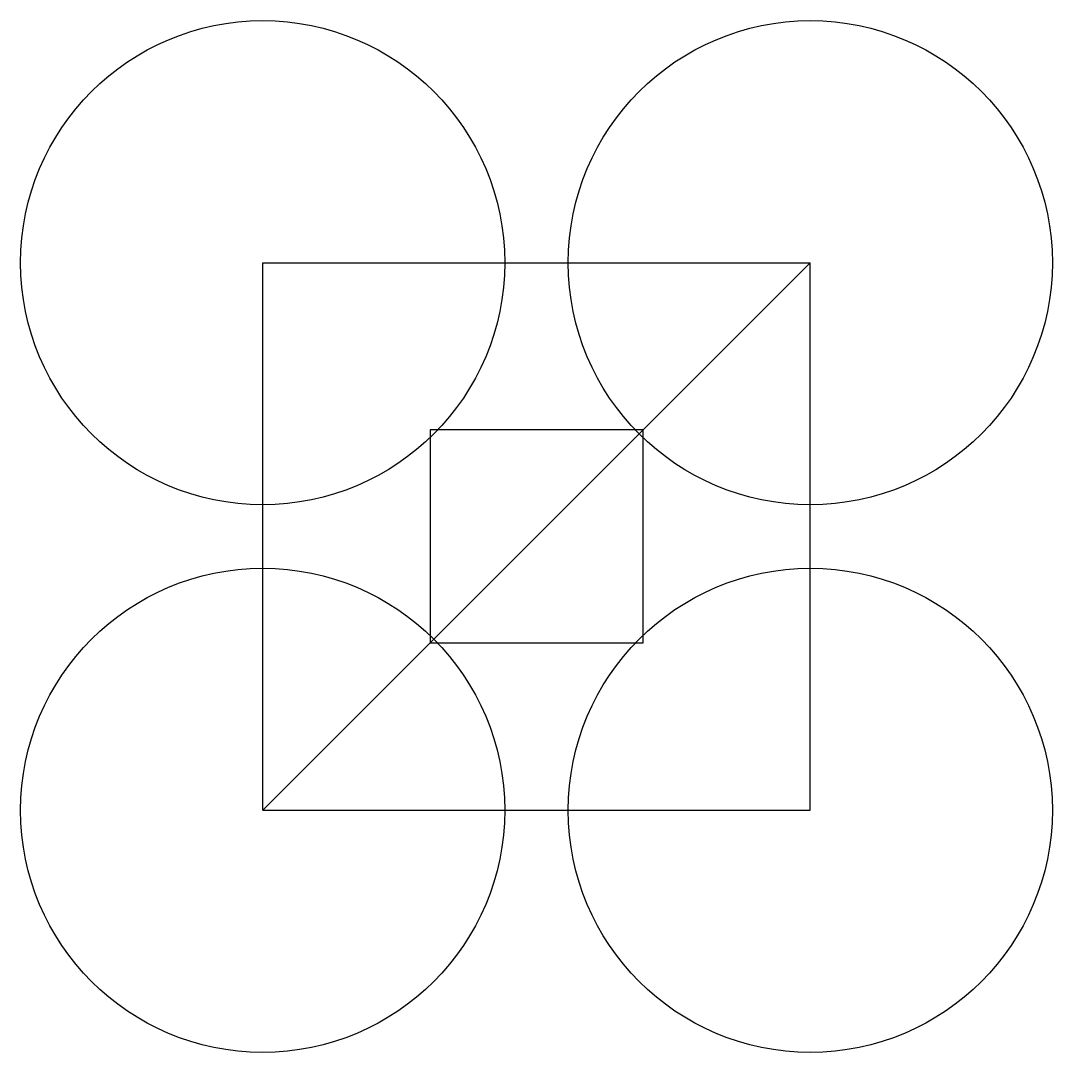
# Model space of a CAD drawing. Header units: millimetres. Extents: x -38 to 122, y -38 to 122.
import ezdxf

# ---------------------------------------------------------------- set-up
doc = ezdxf.new("R2010")
doc.units = ezdxf.units.MM
for name, color, linetype, lineweight, true_color in [('centre', 7, 'Continuous', 25, 0x000000), ('rotors', 7, 'Continuous', 25, 0x000000), ('sketch', 9, 'Continuous', 25, 0xc0c0c0)]:
    doc.layers.add(name, color=color, linetype=linetype, lineweight=lineweight, true_color=true_color)

msp = doc.modelspace()

# ---------------------------------------------------------------- linework, layer by layer
at = {"layer": 'centre'}
for p, q in [((58.93, 58.93), (25.93, 58.93)), ((25.93, 58.93), (25.93, 25.93)), ((58.93, 25.93), (58.93, 58.93)), ((25.93, 25.93), (58.93, 25.93))]:
    msp.add_line(p, q, dxfattribs=at)
at = {"layer": 'rotors'}
for centre in [(0, 84.85), (84.85, 84.85), (0, 0), (84.85, 0)]:
    msp.add_circle(centre, 37.5, dxfattribs=at)
at = {"layer": 'sketch'}
for p, q in [((0, 84.85), (84.85, 84.85)), ((0, 0), (0, 84.85)), ((0, 0), (84.85, 84.85)), ((84.85, 0), (84.85, 84.85)), ((0, 0), (84.85, 0)), ((0, 0), (84.85, 0))]:
    msp.add_line(p, q, dxfattribs=at)

doc.saveas('drawing.dxf')
